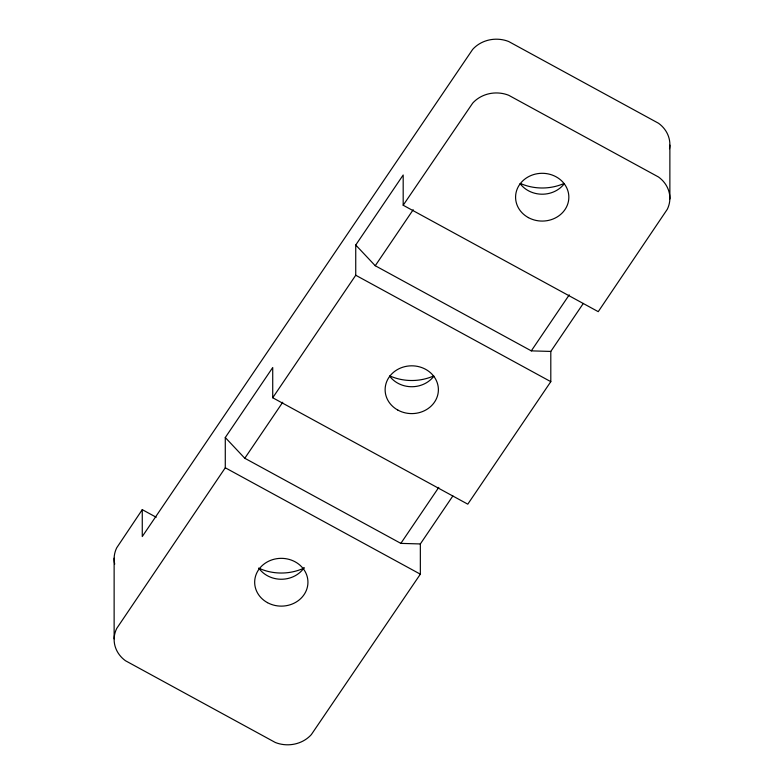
<?xml version="1.0" encoding="UTF-8"?>
<svg xmlns="http://www.w3.org/2000/svg" width="784" height="784" viewBox="0 0 784 784"><rect width="100%" height="100%" fill="white"/><g stroke="black" fill="none" stroke-linecap="round" stroke-linejoin="round"><path stroke-width="1.18" d="M156.202 517.254L142.267 509.649L116.718 547.81A30.439 27.313 0 0 0 114.709 564.137M583.325 303.418L550.799 351.428L550.799 381.661L467.783 504.171L272.724 397.762L272.724 367.529L225.282 437.531L225.282 467.774L116.718 628.445A30.439 27.313 0 0 0 125.489 660.745L275.321 742.487A30.439 27.313 0 0 0 311.326 734.608L420.342 574.182L420.342 543.949L452.868 495.939M272.724 397.762L355.74 275.253L355.74 245.02L403.182 175.008L403.182 205.241L598.241 311.66L667.282 209.308A30.439 27.313 0 0 0 658.511 177.008L508.679 95.266A30.439 27.313 0 0 0 472.674 103.145L403.182 205.241M420.342 543.949L400.84 543.381L244.794 458.258L282.74 402.251M550.799 351.428L531.297 350.869L375.252 265.737L413.197 209.73M400.84 543.381L438.785 487.374M531.297 350.869L569.243 294.862M355.74 275.253L550.799 381.661M225.282 467.774L420.342 574.182M355.74 245.02L375.252 265.737M225.282 437.531L244.794 458.258M669.869 145.158L669.869 198.911M142.267 509.649L142.267 536.53L472.674 49.392A30.439 27.313 0 0 1 508.679 41.513L658.511 123.255A30.439 27.313 0 0 1 669.516 148.715M114.131 558.208L114.131 638.842M304.065 567.773A26.636 23.892 0 0 1 259.141 568.606M433.895 376.124A26.636 23.892 0 0 1 389.599 376.095M564.353 183.603A26.636 23.892 0 0 1 520.057 183.574M304.114 568.057A49.657 44.561 0 0 1 258.593 568.096M433.523 376.006A49.657 44.561 0 0 1 390.109 376.055M563.98 183.495A49.657 44.561 0 0 1 520.566 183.534M267.471 602.651A26.636 23.892 0 0 0 307.936 582.777A26.636 23.892 0 0 0 268.52 561.275A26.636 23.892 0 0 0 267.471 602.651M397.929 410.13A26.636 23.892 0 0 0 438.383 390.256A26.636 23.892 0 0 0 398.968 368.754A26.636 23.892 0 0 0 397.929 410.13M528.387 217.609A26.636 23.892 0 0 0 568.841 197.735A26.636 23.892 0 0 0 529.425 176.233A26.636 23.892 0 0 0 528.387 217.609"/></g></svg>
